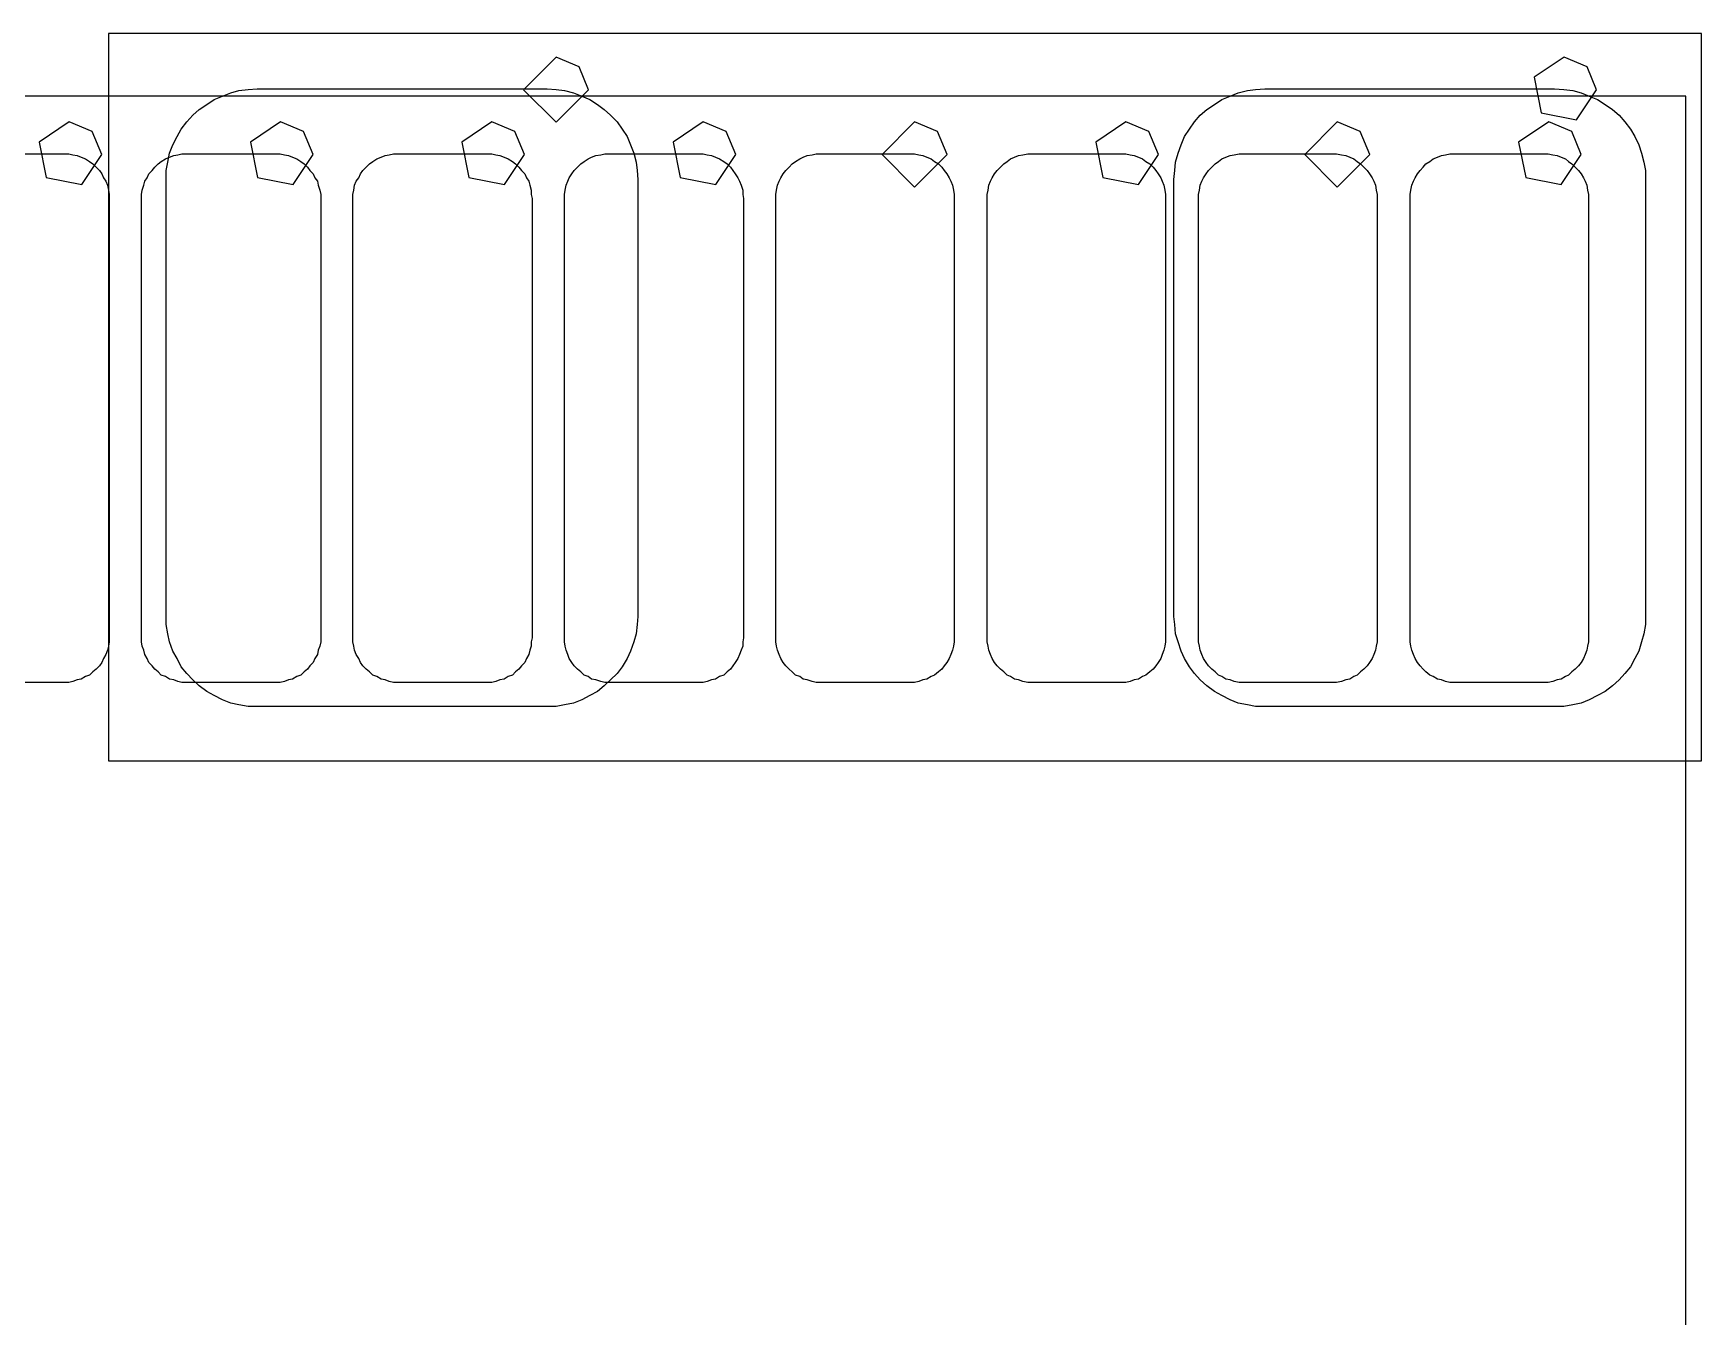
# Model space of a CAD drawing. Extents: x 114 to 258, y 8 to 198.
# Drawn here: x 219.67 to 224.8, y 53.11 to 57.05 of the extents above; entities that cross this region are included whole.
import ezdxf

# ---------------------------------------------------------------- set-up
doc = ezdxf.new("R2010")
doc.units = 0

msp = doc.modelspace()

# ---------------------------------------------------------------- linework, layer by layer
at = {"layer": 'Layer 1', "color": 7}
for points in [[(219.89796, 57.05328), (219.89796, 54.81554)], [(224.79762, 57.05328), (219.89796, 57.05328)], [(224.79762, 54.81554), (224.79762, 57.05328)], [(221.27464, 56.979798), (221.17464, 56.879798), (221.27464, 56.779798), (221.37464, 56.879798), (221.345351, 56.950509), (221.27464, 56.979798), (221.27464, 56.979798)], [(224.37471, 56.979798), (224.282322, 56.918066), (224.303999, 56.809087), (224.412978, 56.78741), (224.47471, 56.879798), (224.445421, 56.950509), (224.37471, 56.979798), (224.37471, 56.979798)], [(224.74936, 56.86024), (217.74912, 56.86024)], [(220.20022, 56.83484), (220.22308, 56.85008)], [(220.22308, 56.85008), (220.24848, 56.86024)], [(220.24848, 56.86024), (220.27388, 56.8704)], [(220.27388, 56.8704), (220.29928, 56.87802)], [(220.29928, 56.87802), (220.32722, 56.88056)], [(220.32722, 56.88056), (220.35516, 56.8831)], [(220.35516, 56.8831), (221.2467, 56.8831)], [(221.2467, 56.8831), (221.27464, 56.88056)], [(221.27464, 56.88056), (221.30004, 56.87802)], [(221.30004, 56.87802), (221.32798, 56.8704)], [(221.32798, 56.8704), (221.35338, 56.86024)], [(221.35338, 56.86024), (221.37878, 56.85008)], [(221.37878, 56.85008), (221.40164, 56.83484)], [(223.29902, 56.83484), (223.32188, 56.85008)], [(223.32188, 56.85008), (223.34728, 56.86024)], [(223.34728, 56.86024), (223.37268, 56.8704)], [(223.37268, 56.8704), (223.40062, 56.87802)], [(223.40062, 56.87802), (223.42602, 56.88056)], [(223.42602, 56.88056), (223.45396, 56.8831)], [(223.45396, 56.8831), (224.3455, 56.8831)], [(224.3455, 56.8831), (224.37344, 56.88056)], [(224.37344, 56.88056), (224.40138, 56.87802)], [(224.40138, 56.87802), (224.42678, 56.8704)], [(224.42678, 56.8704), (224.45218, 56.86024)], [(224.45218, 56.86024), (224.47758, 56.85008)], [(224.47758, 56.85008), (224.50044, 56.83484)], [(224.74936, 49.15896), (224.74936, 56.86024)], [(220.13926, 56.7815), (220.15704, 56.80182)], [(220.15704, 56.80182), (220.17736, 56.8196)], [(220.17736, 56.8196), (220.20022, 56.83484)], [(221.40164, 56.83484), (221.42196, 56.8196)], [(221.42196, 56.8196), (221.44228, 56.80182)], [(221.44228, 56.80182), (221.4626, 56.7815)], [(223.23806, 56.7815), (223.25584, 56.80182)], [(223.25584, 56.80182), (223.27616, 56.8196)], [(223.27616, 56.8196), (223.29902, 56.83484)], [(224.50044, 56.83484), (224.5233, 56.8196)], [(224.5233, 56.8196), (224.54362, 56.80182)], [(224.54362, 56.80182), (224.5614, 56.7815)], [(219.77731, 56.780662), (219.684922, 56.71893), (219.706599, 56.609951), (219.815578, 56.588274), (219.87731, 56.680662), (219.848021, 56.751373), (219.77731, 56.780662), (219.77731, 56.780662)], [(220.10878, 56.73578), (220.12148, 56.75864)], [(220.12148, 56.75864), (220.13926, 56.7815)], [(220.427296, 56.780662), (220.334908, 56.71893), (220.356585, 56.609951), (220.465564, 56.588274), (220.527296, 56.680662), (220.498007, 56.751373), (220.427296, 56.780662), (220.427296, 56.780662)], [(221.077282, 56.780662), (220.984894, 56.71893), (221.006571, 56.609951), (221.11555, 56.588274), (221.177282, 56.680662), (221.147993, 56.751373), (221.077282, 56.780662), (221.077282, 56.780662)], [(221.4626, 56.7815), (221.47784, 56.75864)], [(221.47784, 56.75864), (221.49308, 56.73578)], [(221.727268, 56.780662), (221.63488, 56.71893), (221.656557, 56.609951), (221.765536, 56.588274), (221.827268, 56.680662), (221.797979, 56.751373), (221.727268, 56.780662), (221.727268, 56.780662)], [(222.377254, 56.780662), (222.277254, 56.680662), (222.377254, 56.580662), (222.477254, 56.680662), (222.447965, 56.751373), (222.377254, 56.780662), (222.377254, 56.780662)], [(223.02724, 56.780662), (222.934852, 56.71893), (222.956529, 56.609951), (223.065508, 56.588274), (223.12724, 56.680662), (223.097951, 56.751373), (223.02724, 56.780662), (223.02724, 56.780662)], [(223.20758, 56.73578), (223.22282, 56.75864)], [(223.22282, 56.75864), (223.23806, 56.7815)], [(223.677226, 56.780662), (223.577226, 56.680662), (223.677226, 56.580662), (223.777226, 56.680662), (223.747937, 56.751373), (223.677226, 56.780662), (223.677226, 56.780662)], [(224.327212, 56.780662), (224.234824, 56.71893), (224.256501, 56.609951), (224.36548, 56.588274), (224.427212, 56.680662), (224.397923, 56.751373), (224.327212, 56.780662), (224.327212, 56.780662)], [(224.5614, 56.7815), (224.57918, 56.75864)], [(224.57918, 56.75864), (224.59188, 56.73578)], [(220.08592, 56.68498), (220.09608, 56.71038)], [(220.09608, 56.71038), (220.10878, 56.73578)], [(221.49308, 56.73578), (221.50324, 56.71038)], [(221.50324, 56.71038), (221.5134, 56.68498)], [(223.18726, 56.68498), (223.19742, 56.71038)], [(223.19742, 56.71038), (223.20758, 56.73578)], [(224.59188, 56.73578), (224.60458, 56.71038)], [(224.60458, 56.71038), (224.6122, 56.68498)], [(219.48648, 56.68244), (219.76334, 56.68244)], [(219.76334, 56.68244), (219.77604, 56.68244)], [(219.77604, 56.68244), (219.78874, 56.6799)], [(219.78874, 56.6799), (219.80144, 56.67736)], [(219.80144, 56.67736), (219.81414, 56.67228)], [(219.81414, 56.67228), (219.82684, 56.6672)], [(219.82684, 56.6672), (219.83954, 56.65958)], [(219.83954, 56.65958), (219.8497, 56.65196)], [(219.8497, 56.65196), (219.85986, 56.6418)], [(220.0402, 56.6418), (220.05036, 56.65196)], [(220.05036, 56.65196), (220.06052, 56.65958)], [(220.06052, 56.65958), (220.07322, 56.6672)], [(220.07322, 56.6672), (220.08592, 56.67228)], [(220.07576, 56.63164), (220.08084, 56.65704)], [(220.08084, 56.65704), (220.08592, 56.68498)], [(220.08592, 56.67228), (220.09862, 56.67736)], [(220.09862, 56.67736), (220.11132, 56.6799)], [(220.11132, 56.6799), (220.12402, 56.68244)], [(220.12402, 56.68244), (220.13672, 56.68244)], [(220.13672, 56.68244), (220.41358, 56.68244)], [(220.41358, 56.68244), (220.42628, 56.68244)], [(220.42628, 56.68244), (220.43898, 56.6799)], [(220.43898, 56.6799), (220.45168, 56.67736)], [(220.45168, 56.67736), (220.46438, 56.67228)], [(220.46438, 56.67228), (220.47708, 56.6672)], [(220.47708, 56.6672), (220.48978, 56.65958)], [(220.48978, 56.65958), (220.49994, 56.65196)], [(220.49994, 56.65196), (220.5101, 56.6418)], [(220.69044, 56.6418), (220.7006, 56.65196)], [(220.7006, 56.65196), (220.71076, 56.65958)], [(220.71076, 56.65958), (220.72346, 56.6672)], [(220.72346, 56.6672), (220.73616, 56.67228)], [(220.73616, 56.67228), (220.74886, 56.67736)], [(220.74886, 56.67736), (220.76156, 56.6799)], [(220.76156, 56.6799), (220.77426, 56.68244)], [(220.77426, 56.68244), (220.78696, 56.68244)], [(220.78696, 56.68244), (221.06382, 56.68244)], [(221.06382, 56.68244), (221.07652, 56.68244)], [(221.07652, 56.68244), (221.08922, 56.6799)], [(221.08922, 56.6799), (221.10192, 56.67736)], [(221.10192, 56.67736), (221.11462, 56.67228)], [(221.11462, 56.67228), (221.12732, 56.6672)], [(221.12732, 56.6672), (221.14002, 56.65958)], [(221.14002, 56.65958), (221.15018, 56.65196)], [(221.15018, 56.65196), (221.16034, 56.6418)], [(221.34068, 56.6418), (221.35084, 56.65196)], [(221.35084, 56.65196), (221.361, 56.65958)], [(221.361, 56.65958), (221.3737, 56.6672)], [(221.3737, 56.6672), (221.38386, 56.67228)], [(221.38386, 56.67228), (221.39656, 56.67736)], [(221.39656, 56.67736), (221.4118, 56.6799)], [(221.4118, 56.6799), (221.4245, 56.68244)], [(221.4245, 56.68244), (221.4372, 56.68244)], [(221.4372, 56.68244), (221.71152, 56.68244)], [(221.5134, 56.68498), (221.52102, 56.65704)], [(221.52102, 56.65704), (221.52356, 56.63164)], [(221.71152, 56.68244), (221.72676, 56.68244)], [(221.72676, 56.68244), (221.73946, 56.6799)], [(221.73946, 56.6799), (221.75216, 56.67736)], [(221.75216, 56.67736), (221.76486, 56.67228)], [(221.76486, 56.67228), (221.77756, 56.6672)], [(221.77756, 56.6672), (221.79026, 56.65958)], [(221.79026, 56.65958), (221.80042, 56.65196)], [(221.80042, 56.65196), (221.81058, 56.6418)], [(221.99092, 56.6418), (222.00108, 56.65196)], [(222.00108, 56.65196), (222.01124, 56.65958)], [(222.01124, 56.65958), (222.02394, 56.6672)], [(222.02394, 56.6672), (222.0341, 56.67228)], [(222.0341, 56.67228), (222.0468, 56.67736)], [(222.0468, 56.67736), (222.06204, 56.6799)], [(222.06204, 56.6799), (222.07474, 56.68244)], [(222.07474, 56.68244), (222.08744, 56.68244)], [(222.08744, 56.68244), (222.36176, 56.68244)], [(222.36176, 56.68244), (222.377, 56.68244)], [(222.377, 56.68244), (222.3897, 56.6799)], [(222.3897, 56.6799), (222.4024, 56.67736)], [(222.4024, 56.67736), (222.4151, 56.67228)], [(222.4151, 56.67228), (222.4278, 56.6672)], [(222.4278, 56.6672), (222.43796, 56.65958)], [(222.43796, 56.65958), (222.45066, 56.65196)], [(222.45066, 56.65196), (222.46082, 56.6418)], [(222.64116, 56.6418), (222.65132, 56.65196)], [(222.65132, 56.65196), (222.66148, 56.65958)], [(222.66148, 56.65958), (222.67164, 56.6672)], [(222.67164, 56.6672), (222.68434, 56.67228)], [(222.68434, 56.67228), (222.69704, 56.67736)], [(222.69704, 56.67736), (222.70974, 56.6799)], [(222.70974, 56.6799), (222.72498, 56.68244)], [(222.72498, 56.68244), (222.73768, 56.68244)], [(222.73768, 56.68244), (223.012, 56.68244)], [(223.012, 56.68244), (223.02724, 56.68244)], [(223.02724, 56.68244), (223.03994, 56.6799)], [(223.03994, 56.6799), (223.05264, 56.67736)], [(223.05264, 56.67736), (223.06534, 56.67228)], [(223.06534, 56.67228), (223.07804, 56.6672)], [(223.07804, 56.6672), (223.0882, 56.65958)], [(223.0882, 56.65958), (223.1009, 56.65196)], [(223.1009, 56.65196), (223.11106, 56.6418)], [(223.1771, 56.63164), (223.17964, 56.65704)], [(223.17964, 56.65704), (223.18726, 56.68498)], [(223.2914, 56.6418), (223.30156, 56.65196)], [(223.30156, 56.65196), (223.31172, 56.65958)], [(223.31172, 56.65958), (223.32188, 56.6672)], [(223.32188, 56.6672), (223.33458, 56.67228)], [(223.33458, 56.67228), (223.34728, 56.67736)], [(223.34728, 56.67736), (223.35998, 56.6799)], [(223.35998, 56.6799), (223.37522, 56.68244)], [(223.37522, 56.68244), (223.38792, 56.68244)], [(223.38792, 56.68244), (223.66224, 56.68244)], [(223.66224, 56.68244), (223.67494, 56.68244)], [(223.67494, 56.68244), (223.69018, 56.6799)], [(223.69018, 56.6799), (223.70288, 56.67736)], [(223.70288, 56.67736), (223.71558, 56.67228)], [(223.71558, 56.67228), (223.72828, 56.6672)], [(223.72828, 56.6672), (223.73844, 56.65958)], [(223.73844, 56.65958), (223.7486, 56.65196)], [(223.7486, 56.65196), (223.75876, 56.6418)], [(223.94164, 56.6418), (223.94926, 56.65196)], [(223.94926, 56.65196), (223.96196, 56.65958)], [(223.96196, 56.65958), (223.97212, 56.6672)], [(223.97212, 56.6672), (223.98482, 56.67228)], [(223.98482, 56.67228), (223.99752, 56.67736)], [(223.99752, 56.67736), (224.01022, 56.6799)], [(224.01022, 56.6799), (224.02292, 56.68244)], [(224.02292, 56.68244), (224.03816, 56.68244)], [(224.03816, 56.68244), (224.31248, 56.68244)], [(224.31248, 56.68244), (224.32518, 56.68244)], [(224.32518, 56.68244), (224.34042, 56.6799)], [(224.34042, 56.6799), (224.35312, 56.67736)], [(224.35312, 56.67736), (224.36582, 56.67228)], [(224.36582, 56.67228), (224.37852, 56.6672)], [(224.37852, 56.6672), (224.38868, 56.65958)], [(224.38868, 56.65958), (224.39884, 56.65196)], [(224.39884, 56.65196), (224.409, 56.6418)], [(224.6122, 56.68498), (224.61982, 56.65704)], [(224.61982, 56.65704), (224.6249, 56.63164)], [(219.85986, 56.6418), (219.87002, 56.63164)], [(219.87002, 56.63164), (219.87764, 56.62148)], [(219.87764, 56.62148), (219.88272, 56.60878)], [(219.88272, 56.60878), (219.89034, 56.59862)], [(219.89034, 56.59862), (219.89542, 56.58592)], [(220.00718, 56.58592), (220.00972, 56.59862)], [(220.00972, 56.59862), (220.01734, 56.60878)], [(220.01734, 56.60878), (220.02242, 56.62148)], [(220.02242, 56.62148), (220.03258, 56.63164)], [(220.03258, 56.63164), (220.0402, 56.6418)], [(220.07576, 56.6037), (220.07576, 56.63164)], [(220.07576, 55.26004), (220.07576, 56.6037)], [(220.5101, 56.6418), (220.51772, 56.63164)], [(220.51772, 56.63164), (220.52788, 56.62148)], [(220.52788, 56.62148), (220.53296, 56.60878)], [(220.53296, 56.60878), (220.54058, 56.59862)], [(220.54058, 56.59862), (220.54312, 56.58592)], [(220.65488, 56.58592), (220.65996, 56.59862)], [(220.65996, 56.59862), (220.66758, 56.60878)], [(220.66758, 56.60878), (220.67266, 56.62148)], [(220.67266, 56.62148), (220.68028, 56.63164)], [(220.68028, 56.63164), (220.69044, 56.6418)], [(221.16034, 56.6418), (221.16796, 56.63164)], [(221.16796, 56.63164), (221.17812, 56.62148)], [(221.17812, 56.62148), (221.1832, 56.60878)], [(221.1832, 56.60878), (221.19082, 56.59862)], [(221.19082, 56.59862), (221.19336, 56.58592)], [(221.30512, 56.58592), (221.3102, 56.59862)], [(221.3102, 56.59862), (221.31528, 56.60878)], [(221.31528, 56.60878), (221.3229, 56.62148)], [(221.3229, 56.62148), (221.33052, 56.63164)], [(221.33052, 56.63164), (221.34068, 56.6418)], [(221.52356, 56.63164), (221.5261, 56.6037)], [(221.5261, 56.6037), (221.5261, 55.26004)], [(221.81058, 56.6418), (221.8182, 56.63164)], [(221.8182, 56.63164), (221.82582, 56.62148)], [(221.82582, 56.62148), (221.83344, 56.60878)], [(221.83344, 56.60878), (221.83852, 56.59862)], [(221.83852, 56.59862), (221.8436, 56.58592)], [(221.95536, 56.58592), (221.96044, 56.59862)], [(221.96044, 56.59862), (221.96552, 56.60878)], [(221.96552, 56.60878), (221.97314, 56.62148)], [(221.97314, 56.62148), (221.98076, 56.63164)], [(221.98076, 56.63164), (221.99092, 56.6418)], [(222.46082, 56.6418), (222.46844, 56.63164)], [(222.46844, 56.63164), (222.47606, 56.62148)], [(222.47606, 56.62148), (222.48368, 56.60878)], [(222.48368, 56.60878), (222.48876, 56.59862)], [(222.48876, 56.59862), (222.49384, 56.58592)], [(222.6056, 56.58592), (222.61068, 56.59862)], [(222.61068, 56.59862), (222.61576, 56.60878)], [(222.61576, 56.60878), (222.62338, 56.62148)], [(222.62338, 56.62148), (222.631, 56.63164)], [(222.631, 56.63164), (222.64116, 56.6418)], [(223.11106, 56.6418), (223.11868, 56.63164)], [(223.11868, 56.63164), (223.1263, 56.62148)], [(223.1263, 56.62148), (223.13392, 56.60878)], [(223.13392, 56.60878), (223.139, 56.59862)], [(223.139, 56.59862), (223.14408, 56.58592)], [(223.17456, 56.6037), (223.1771, 56.63164)], [(223.17456, 55.26004), (223.17456, 56.6037)], [(223.25584, 56.58592), (223.26092, 56.59862)], [(223.26092, 56.59862), (223.266, 56.60878)], [(223.266, 56.60878), (223.27362, 56.62148)], [(223.27362, 56.62148), (223.28124, 56.63164)], [(223.28124, 56.63164), (223.2914, 56.6418)], [(223.75876, 56.6418), (223.76892, 56.63164)], [(223.76892, 56.63164), (223.77654, 56.62148)], [(223.77654, 56.62148), (223.78416, 56.60878)], [(223.78416, 56.60878), (223.78924, 56.59862)], [(223.78924, 56.59862), (223.79432, 56.58592)], [(223.90608, 56.58592), (223.91116, 56.59862)], [(223.91116, 56.59862), (223.91624, 56.60878)], [(223.91624, 56.60878), (223.92386, 56.62148)], [(223.92386, 56.62148), (223.93148, 56.63164)], [(223.93148, 56.63164), (223.94164, 56.6418)], [(224.409, 56.6418), (224.41916, 56.63164)], [(224.41916, 56.63164), (224.42678, 56.62148)], [(224.42678, 56.62148), (224.4344, 56.60878)], [(224.4344, 56.60878), (224.43948, 56.59862)], [(224.43948, 56.59862), (224.44456, 56.58592)], [(224.6249, 56.63164), (224.6249, 56.6037)], [(224.6249, 56.6037), (224.6249, 55.26004)], [(219.89542, 56.58592), (219.89796, 56.57068)], [(219.89796, 56.57068), (219.9005, 56.55798)], [(219.9005, 56.55798), (219.9005, 56.54528)], [(219.9005, 56.54528), (219.9005, 55.194)], [(219.99956, 56.55798), (220.0021, 56.57068)], [(219.99956, 56.54528), (219.99956, 56.55798)], [(219.99956, 55.194), (219.99956, 56.54528)], [(220.0021, 56.57068), (220.00718, 56.58592)], [(220.54312, 56.58592), (220.5482, 56.57068)], [(220.5482, 56.57068), (220.55074, 56.55798)], [(220.55074, 56.55798), (220.55074, 56.54528)], [(220.55074, 56.54528), (220.55074, 55.194)], [(220.6498, 56.55798), (220.65234, 56.57068)], [(220.6498, 56.54528), (220.6498, 56.55798)], [(220.6498, 55.194), (220.6498, 56.54528)], [(220.65234, 56.57068), (220.65488, 56.58592)], [(221.19336, 56.58592), (221.19844, 56.57068)], [(221.19844, 56.57068), (221.19844, 56.55798)], [(221.19844, 56.55798), (221.20098, 56.54528)], [(221.20098, 56.54528), (221.20098, 55.194)], [(221.30004, 56.55798), (221.30258, 56.57068)], [(221.30004, 56.54528), (221.30004, 56.55798)], [(221.30004, 55.194), (221.30004, 56.54528)], [(221.30258, 56.57068), (221.30512, 56.58592)], [(221.8436, 56.58592), (221.84868, 56.57068)], [(221.84868, 56.57068), (221.84868, 56.55798)], [(221.84868, 56.55798), (221.85122, 56.54528)], [(221.85122, 56.54528), (221.85122, 55.194)], [(221.95028, 56.55798), (221.95282, 56.57068)], [(221.95028, 56.54528), (221.95028, 56.55798)], [(221.95028, 55.194), (221.95028, 56.54528)], [(221.95282, 56.57068), (221.95536, 56.58592)], [(222.49384, 56.58592), (222.49638, 56.57068)], [(222.49638, 56.57068), (222.49892, 56.55798)], [(222.49892, 56.55798), (222.49892, 56.54528)], [(222.49892, 56.54528), (222.49892, 55.194)], [(222.60052, 56.55798), (222.60306, 56.57068)], [(222.60052, 56.54528), (222.60052, 56.55798)], [(222.60052, 55.194), (222.60052, 56.54528)], [(222.60306, 56.57068), (222.6056, 56.58592)], [(223.14408, 56.58592), (223.14662, 56.57068)], [(223.14662, 56.57068), (223.14916, 56.55798)], [(223.14916, 56.55798), (223.14916, 56.54528)], [(223.14916, 56.54528), (223.14916, 55.194)], [(223.25076, 56.55798), (223.2533, 56.57068)], [(223.25076, 56.54528), (223.25076, 56.55798)], [(223.25076, 55.194), (223.25076, 56.54528)], [(223.2533, 56.57068), (223.25584, 56.58592)], [(223.79432, 56.58592), (223.79686, 56.57068)], [(223.79686, 56.57068), (223.7994, 56.55798)], [(223.7994, 56.55798), (223.7994, 56.54528)], [(223.7994, 56.54528), (223.7994, 55.194)], [(223.901, 56.55798), (223.90354, 56.57068)], [(223.901, 56.54528), (223.901, 56.55798)], [(223.901, 55.194), (223.901, 56.54528)], [(223.90354, 56.57068), (223.90608, 56.58592)], [(224.44456, 56.58592), (224.4471, 56.57068)], [(224.4471, 56.57068), (224.44964, 56.55798)], [(224.44964, 56.55798), (224.44964, 56.54528)], [(224.44964, 56.54528), (224.44964, 55.194)], [(220.07576, 55.23464), (220.07576, 55.26004)], [(221.5261, 55.26004), (221.52356, 55.23464)], [(223.1771, 55.23464), (223.17456, 55.26004)], [(224.6249, 55.26004), (224.6249, 55.23464)], [(220.08084, 55.2067), (220.07576, 55.23464)], [(220.08592, 55.1813), (220.08084, 55.2067)], [(221.52102, 55.2067), (221.5134, 55.1813)], [(221.52356, 55.23464), (221.52102, 55.2067)], [(223.17964, 55.2067), (223.1771, 55.23464)], [(223.18726, 55.1813), (223.17964, 55.2067)], [(224.61982, 55.2067), (224.6122, 55.1813)], [(224.6249, 55.23464), (224.61982, 55.2067)], [(219.89542, 55.1559), (219.89034, 55.1432)], [(219.89796, 55.1686), (219.89542, 55.1559)], [(219.9005, 55.1813), (219.89796, 55.1686)], [(219.9005, 55.194), (219.9005, 55.1813)], [(219.99956, 55.1813), (219.99956, 55.194)], [(220.0021, 55.1686), (219.99956, 55.1813)], [(220.00718, 55.1559), (220.0021, 55.1686)], [(220.00972, 55.1432), (220.00718, 55.1559)], [(220.09608, 55.15336), (220.08592, 55.1813)], [(220.54312, 55.1559), (220.54058, 55.1432)], [(220.5482, 55.1686), (220.54312, 55.1559)], [(220.55074, 55.1813), (220.5482, 55.1686)], [(220.55074, 55.194), (220.55074, 55.1813)], [(220.6498, 55.1813), (220.6498, 55.194)], [(220.65234, 55.1686), (220.6498, 55.1813)], [(220.65488, 55.1559), (220.65234, 55.1686)], [(220.65996, 55.1432), (220.65488, 55.1559)], [(221.19336, 55.1559), (221.19082, 55.1432)], [(221.19844, 55.1686), (221.19336, 55.1559)], [(221.20098, 55.194), (221.19844, 55.1813)], [(221.19844, 55.1813), (221.19844, 55.1686)], [(221.30004, 55.1813), (221.30004, 55.194)], [(221.30258, 55.1686), (221.30004, 55.1813)], [(221.30512, 55.1559), (221.30258, 55.1686)], [(221.3102, 55.1432), (221.30512, 55.1559)], [(221.5134, 55.1813), (221.50324, 55.15336)], [(221.8436, 55.1559), (221.83852, 55.1432)], [(221.84868, 55.1686), (221.8436, 55.1559)], [(221.85122, 55.194), (221.84868, 55.1813)], [(221.84868, 55.1813), (221.84868, 55.1686)], [(221.95028, 55.1813), (221.95028, 55.194)], [(221.95282, 55.1686), (221.95028, 55.1813)], [(221.95536, 55.1559), (221.95282, 55.1686)], [(221.96044, 55.1432), (221.95536, 55.1559)], [(222.49384, 55.1559), (222.48876, 55.1432)], [(222.49638, 55.1686), (222.49384, 55.1559)], [(222.49892, 55.1813), (222.49638, 55.1686)], [(222.49892, 55.194), (222.49892, 55.1813)], [(222.60052, 55.1813), (222.60052, 55.194)], [(222.60306, 55.1686), (222.60052, 55.1813)], [(222.6056, 55.1559), (222.60306, 55.1686)], [(222.61068, 55.1432), (222.6056, 55.1559)], [(223.14408, 55.1559), (223.139, 55.1432)], [(223.14662, 55.1686), (223.14408, 55.1559)], [(223.14916, 55.1813), (223.14662, 55.1686)], [(223.14916, 55.194), (223.14916, 55.1813)], [(223.19742, 55.15336), (223.18726, 55.1813)], [(223.25076, 55.1813), (223.25076, 55.194)], [(223.2533, 55.1686), (223.25076, 55.1813)], [(223.25584, 55.1559), (223.2533, 55.1686)], [(223.26092, 55.1432), (223.25584, 55.1559)], [(223.79432, 55.1559), (223.78924, 55.1432)], [(223.79686, 55.1686), (223.79432, 55.1559)], [(223.7994, 55.1813), (223.79686, 55.1686)], [(223.7994, 55.194), (223.7994, 55.1813)], [(223.901, 55.1813), (223.901, 55.194)], [(223.90354, 55.1686), (223.901, 55.1813)], [(223.90608, 55.1559), (223.90354, 55.1686)], [(223.91116, 55.1432), (223.90608, 55.1559)], [(224.44456, 55.1559), (224.43948, 55.1432)], [(224.4471, 55.1686), (224.44456, 55.1559)], [(224.44964, 55.1813), (224.4471, 55.1686)], [(224.44964, 55.194), (224.44964, 55.1813)], [(224.6122, 55.1813), (224.60458, 55.15336)], [(219.87002, 55.10764), (219.85986, 55.09748)], [(219.87764, 55.1178), (219.87002, 55.10764)], [(219.88272, 55.1305), (219.87764, 55.1178)], [(219.89034, 55.1432), (219.88272, 55.1305)], [(220.01734, 55.1305), (220.00972, 55.1432)], [(220.02242, 55.1178), (220.01734, 55.1305)], [(220.03258, 55.10764), (220.02242, 55.1178)], [(220.0402, 55.09748), (220.03258, 55.10764)], [(220.10878, 55.1305), (220.09608, 55.15336)], [(220.12148, 55.1051), (220.10878, 55.1305)], [(220.13926, 55.08478), (220.12148, 55.1051)], [(220.51772, 55.10764), (220.5101, 55.09748)], [(220.52788, 55.1178), (220.51772, 55.10764)], [(220.53296, 55.1305), (220.52788, 55.1178)], [(220.54058, 55.1432), (220.53296, 55.1305)], [(220.66758, 55.1305), (220.65996, 55.1432)], [(220.67266, 55.1178), (220.66758, 55.1305)], [(220.68028, 55.10764), (220.67266, 55.1178)], [(220.69044, 55.09748), (220.68028, 55.10764)], [(221.16796, 55.10764), (221.16034, 55.09748)], [(221.17812, 55.1178), (221.16796, 55.10764)], [(221.1832, 55.1305), (221.17812, 55.1178)], [(221.19082, 55.1432), (221.1832, 55.1305)], [(221.31528, 55.1305), (221.3102, 55.1432)], [(221.3229, 55.1178), (221.31528, 55.1305)], [(221.33052, 55.10764), (221.3229, 55.1178)], [(221.34068, 55.09748), (221.33052, 55.10764)], [(221.47784, 55.1051), (221.4626, 55.08478)], [(221.49308, 55.1305), (221.47784, 55.1051)], [(221.50324, 55.15336), (221.49308, 55.1305)], [(221.8182, 55.10764), (221.81058, 55.09748)], [(221.82582, 55.1178), (221.8182, 55.10764)], [(221.83344, 55.1305), (221.82582, 55.1178)], [(221.83852, 55.1432), (221.83344, 55.1305)], [(221.96552, 55.1305), (221.96044, 55.1432)], [(221.97314, 55.1178), (221.96552, 55.1305)], [(221.98076, 55.10764), (221.97314, 55.1178)], [(221.99092, 55.09748), (221.98076, 55.10764)], [(222.46844, 55.10764), (222.46082, 55.09748)], [(222.47606, 55.1178), (222.46844, 55.10764)], [(222.48368, 55.1305), (222.47606, 55.1178)], [(222.48876, 55.1432), (222.48368, 55.1305)], [(222.61576, 55.1305), (222.61068, 55.1432)], [(222.62338, 55.1178), (222.61576, 55.1305)], [(222.631, 55.10764), (222.62338, 55.1178)], [(222.64116, 55.09748), (222.631, 55.10764)], [(223.11868, 55.10764), (223.11106, 55.09748)], [(223.1263, 55.1178), (223.11868, 55.10764)], [(223.13392, 55.1305), (223.1263, 55.1178)], [(223.139, 55.1432), (223.13392, 55.1305)], [(223.20758, 55.1305), (223.19742, 55.15336)], [(223.22282, 55.1051), (223.20758, 55.1305)], [(223.23806, 55.08478), (223.22282, 55.1051)], [(223.266, 55.1305), (223.26092, 55.1432)], [(223.27362, 55.1178), (223.266, 55.1305)], [(223.28124, 55.10764), (223.27362, 55.1178)], [(223.2914, 55.09748), (223.28124, 55.10764)], [(223.76892, 55.10764), (223.75876, 55.09748)], [(223.77654, 55.1178), (223.76892, 55.10764)], [(223.78416, 55.1305), (223.77654, 55.1178)], [(223.78924, 55.1432), (223.78416, 55.1305)], [(223.91624, 55.1305), (223.91116, 55.1432)], [(223.92386, 55.1178), (223.91624, 55.1305)], [(223.93148, 55.10764), (223.92386, 55.1178)], [(223.94164, 55.09748), (223.93148, 55.10764)], [(224.41916, 55.10764), (224.409, 55.09748)], [(224.42678, 55.1178), (224.41916, 55.10764)], [(224.4344, 55.1305), (224.42678, 55.1178)], [(224.43948, 55.1432), (224.4344, 55.1305)], [(224.57918, 55.1051), (224.5614, 55.08478)], [(224.59188, 55.1305), (224.57918, 55.1051)], [(224.60458, 55.15336), (224.59188, 55.1305)], [(219.76334, 55.05684), (219.48648, 55.05684)], [(219.77604, 55.05684), (219.76334, 55.05684)], [(219.78874, 55.05938), (219.77604, 55.05684)], [(219.80144, 55.06446), (219.78874, 55.05938)], [(219.81414, 55.067), (219.80144, 55.06446)], [(219.82684, 55.07462), (219.81414, 55.067)], [(219.83954, 55.0797), (219.82684, 55.07462)], [(219.8497, 55.08986), (219.83954, 55.0797)], [(219.85986, 55.09748), (219.8497, 55.08986)], [(220.05036, 55.08986), (220.0402, 55.09748)], [(220.06052, 55.0797), (220.05036, 55.08986)], [(220.07322, 55.07462), (220.06052, 55.0797)], [(220.08592, 55.067), (220.07322, 55.07462)], [(220.09862, 55.06446), (220.08592, 55.067)], [(220.11132, 55.05938), (220.09862, 55.06446)], [(220.12402, 55.05684), (220.11132, 55.05938)], [(220.13672, 55.05684), (220.12402, 55.05684)], [(220.41358, 55.05684), (220.13672, 55.05684)], [(220.15704, 55.06446), (220.13926, 55.08478)], [(220.17736, 55.04668), (220.15704, 55.06446)], [(220.42628, 55.05684), (220.41358, 55.05684)], [(220.43898, 55.05938), (220.42628, 55.05684)], [(220.45168, 55.06446), (220.43898, 55.05938)], [(220.46438, 55.067), (220.45168, 55.06446)], [(220.47708, 55.07462), (220.46438, 55.067)], [(220.48978, 55.0797), (220.47708, 55.07462)], [(220.49994, 55.08986), (220.48978, 55.0797)], [(220.5101, 55.09748), (220.49994, 55.08986)], [(220.7006, 55.08986), (220.69044, 55.09748)], [(220.71076, 55.0797), (220.7006, 55.08986)], [(220.72346, 55.07462), (220.71076, 55.0797)], [(220.73616, 55.067), (220.72346, 55.07462)], [(220.74886, 55.06446), (220.73616, 55.067)], [(220.76156, 55.05938), (220.74886, 55.06446)], [(220.77426, 55.05684), (220.76156, 55.05938)], [(220.78696, 55.05684), (220.77426, 55.05684)], [(221.06382, 55.05684), (220.78696, 55.05684)], [(221.07652, 55.05684), (221.06382, 55.05684)], [(221.08922, 55.05938), (221.07652, 55.05684)], [(221.10192, 55.06446), (221.08922, 55.05938)], [(221.11462, 55.067), (221.10192, 55.06446)], [(221.12732, 55.07462), (221.11462, 55.067)], [(221.14002, 55.0797), (221.12732, 55.07462)], [(221.15018, 55.08986), (221.14002, 55.0797)], [(221.16034, 55.09748), (221.15018, 55.08986)], [(221.35084, 55.08986), (221.34068, 55.09748)], [(221.361, 55.0797), (221.35084, 55.08986)], [(221.3737, 55.07462), (221.361, 55.0797)], [(221.38386, 55.067), (221.3737, 55.07462)], [(221.39656, 55.06446), (221.38386, 55.067)], [(221.4118, 55.05938), (221.39656, 55.06446)], [(221.4245, 55.05684), (221.4118, 55.05938)], [(221.44228, 55.06446), (221.42196, 55.04668)], [(221.4372, 55.05684), (221.4245, 55.05684)], [(221.71152, 55.05684), (221.4372, 55.05684)], [(221.4626, 55.08478), (221.44228, 55.06446)], [(221.72676, 55.05684), (221.71152, 55.05684)], [(221.73946, 55.05938), (221.72676, 55.05684)], [(221.75216, 55.06446), (221.73946, 55.05938)], [(221.76486, 55.067), (221.75216, 55.06446)], [(221.77756, 55.07462), (221.76486, 55.067)], [(221.79026, 55.0797), (221.77756, 55.07462)], [(221.80042, 55.08986), (221.79026, 55.0797)], [(221.81058, 55.09748), (221.80042, 55.08986)], [(222.00108, 55.08986), (221.99092, 55.09748)], [(222.01124, 55.0797), (222.00108, 55.08986)], [(222.02394, 55.07462), (222.01124, 55.0797)], [(222.0341, 55.067), (222.02394, 55.07462)], [(222.0468, 55.06446), (222.0341, 55.067)], [(222.06204, 55.05938), (222.0468, 55.06446)], [(222.07474, 55.05684), (222.06204, 55.05938)], [(222.08744, 55.05684), (222.07474, 55.05684)], [(222.36176, 55.05684), (222.08744, 55.05684)], [(222.377, 55.05684), (222.36176, 55.05684)], [(222.3897, 55.05938), (222.377, 55.05684)], [(222.4024, 55.06446), (222.3897, 55.05938)], [(222.4151, 55.067), (222.4024, 55.06446)], [(222.4278, 55.07462), (222.4151, 55.067)], [(222.43796, 55.0797), (222.4278, 55.07462)], [(222.45066, 55.08986), (222.43796, 55.0797)], [(222.46082, 55.09748), (222.45066, 55.08986)], [(222.65132, 55.08986), (222.64116, 55.09748)], [(222.66148, 55.0797), (222.65132, 55.08986)], [(222.67164, 55.07462), (222.66148, 55.0797)], [(222.68434, 55.067), (222.67164, 55.07462)], [(222.69704, 55.06446), (222.68434, 55.067)], [(222.70974, 55.05938), (222.69704, 55.06446)], [(222.72498, 55.05684), (222.70974, 55.05938)], [(222.73768, 55.05684), (222.72498, 55.05684)], [(223.012, 55.05684), (222.73768, 55.05684)], [(223.02724, 55.05684), (223.012, 55.05684)], [(223.03994, 55.05938), (223.02724, 55.05684)], [(223.05264, 55.06446), (223.03994, 55.05938)], [(223.06534, 55.067), (223.05264, 55.06446)], [(223.07804, 55.07462), (223.06534, 55.067)], [(223.0882, 55.0797), (223.07804, 55.07462)], [(223.1009, 55.08986), (223.0882, 55.0797)], [(223.11106, 55.09748), (223.1009, 55.08986)], [(223.25584, 55.06446), (223.23806, 55.08478)], [(223.27616, 55.04668), (223.25584, 55.06446)], [(223.30156, 55.08986), (223.2914, 55.09748)], [(223.31172, 55.0797), (223.30156, 55.08986)], [(223.32188, 55.07462), (223.31172, 55.0797)], [(223.33458, 55.067), (223.32188, 55.07462)], [(223.34728, 55.06446), (223.33458, 55.067)], [(223.35998, 55.05938), (223.34728, 55.06446)], [(223.37522, 55.05684), (223.35998, 55.05938)], [(223.38792, 55.05684), (223.37522, 55.05684)], [(223.66224, 55.05684), (223.38792, 55.05684)], [(223.67494, 55.05684), (223.66224, 55.05684)], [(223.69018, 55.05938), (223.67494, 55.05684)], [(223.70288, 55.06446), (223.69018, 55.05938)], [(223.71558, 55.067), (223.70288, 55.06446)], [(223.72828, 55.07462), (223.71558, 55.067)], [(223.73844, 55.0797), (223.72828, 55.07462)], [(223.7486, 55.08986), (223.73844, 55.0797)], [(223.75876, 55.09748), (223.7486, 55.08986)], [(223.94926, 55.08986), (223.94164, 55.09748)], [(223.96196, 55.0797), (223.94926, 55.08986)], [(223.97212, 55.07462), (223.96196, 55.0797)], [(223.98482, 55.067), (223.97212, 55.07462)], [(223.99752, 55.06446), (223.98482, 55.067)], [(224.01022, 55.05938), (223.99752, 55.06446)], [(224.02292, 55.05684), (224.01022, 55.05938)], [(224.03816, 55.05684), (224.02292, 55.05684)], [(224.31248, 55.05684), (224.03816, 55.05684)], [(224.32518, 55.05684), (224.31248, 55.05684)], [(224.34042, 55.05938), (224.32518, 55.05684)], [(224.35312, 55.06446), (224.34042, 55.05938)], [(224.36582, 55.067), (224.35312, 55.06446)], [(224.37852, 55.07462), (224.36582, 55.067)], [(224.38868, 55.0797), (224.37852, 55.07462)], [(224.39884, 55.08986), (224.38868, 55.0797)], [(224.409, 55.09748), (224.39884, 55.08986)], [(224.54362, 55.06446), (224.5233, 55.04668)], [(224.5614, 55.08478), (224.54362, 55.06446)], [(220.20022, 55.0289), (220.17736, 55.04668)], [(220.22308, 55.0162), (220.20022, 55.0289)], [(220.24848, 55.0035), (220.22308, 55.0162)], [(220.27388, 54.99334), (220.24848, 55.0035)], [(221.35338, 55.0035), (221.32798, 54.99334)], [(221.37878, 55.0162), (221.35338, 55.0035)], [(221.40164, 55.0289), (221.37878, 55.0162)], [(221.42196, 55.04668), (221.40164, 55.0289)], [(223.29902, 55.0289), (223.27616, 55.04668)], [(223.32188, 55.0162), (223.29902, 55.0289)], [(223.34728, 55.0035), (223.32188, 55.0162)], [(223.37268, 54.99334), (223.34728, 55.0035)], [(224.45218, 55.0035), (224.42678, 54.99334)], [(224.47758, 55.0162), (224.45218, 55.0035)], [(224.50044, 55.0289), (224.47758, 55.0162)], [(224.5233, 55.04668), (224.50044, 55.0289)], [(220.29928, 54.98826), (220.27388, 54.99334)], [(220.32722, 54.98318), (220.29928, 54.98826)], [(220.35516, 54.98318), (220.32722, 54.98318)], [(221.2467, 54.98318), (220.35516, 54.98318)], [(221.27464, 54.98318), (221.2467, 54.98318)], [(221.30004, 54.98826), (221.27464, 54.98318)], [(221.32798, 54.99334), (221.30004, 54.98826)], [(223.40062, 54.98826), (223.37268, 54.99334)], [(223.42602, 54.98318), (223.40062, 54.98826)], [(223.45396, 54.98318), (223.42602, 54.98318)], [(224.3455, 54.98318), (223.45396, 54.98318)], [(224.37344, 54.98318), (224.3455, 54.98318)], [(224.40138, 54.98826), (224.37344, 54.98318)], [(224.42678, 54.99334), (224.40138, 54.98826)], [(219.89796, 54.81554), (224.79762, 54.81554)]]:
    msp.add_lwpolyline(points, dxfattribs=at)

doc.saveas('drawing.dxf')
